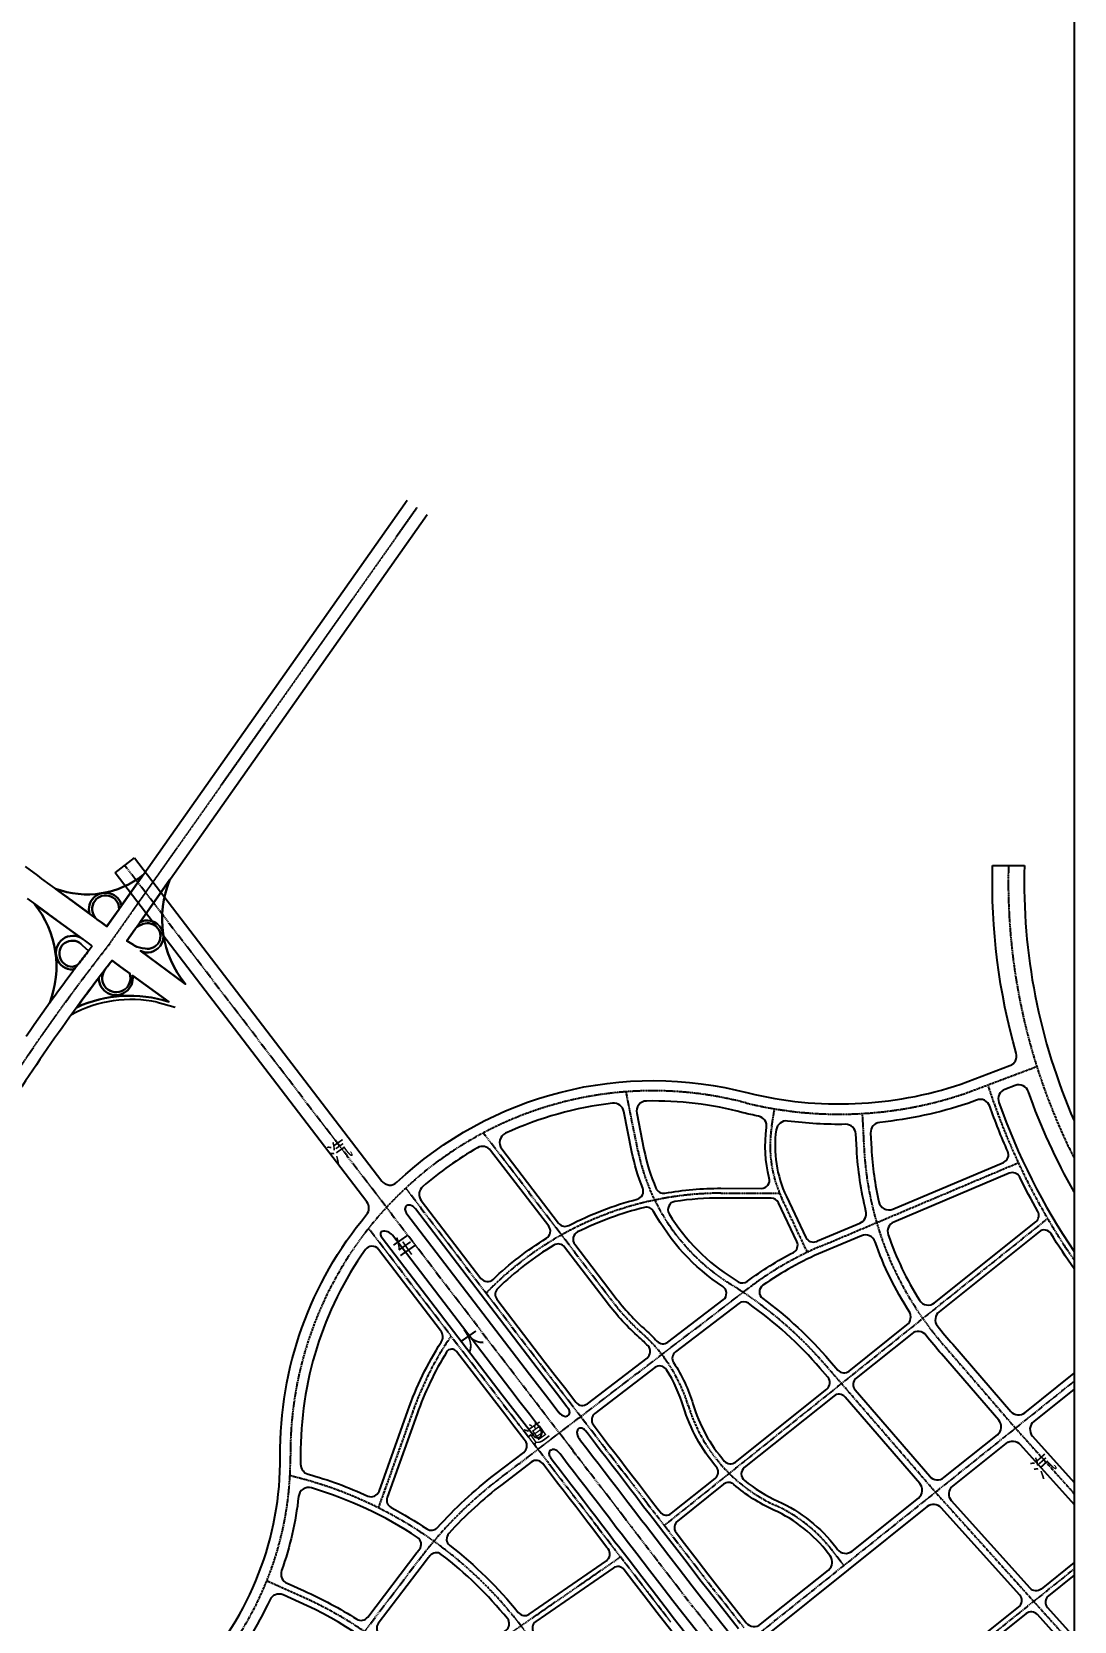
# Model space of a CAD drawing. Header units: millimetres. Extents: x 429861 to 37403537, y 4398138 to 8816131.
# Drawn here: x 446804 to 449356, y 4404598 to 4408490 of the extents above; entities that cross this region are included whole.
import ezdxf

# ---------------------------------------------------------------- set-up
doc = ezdxf.new("R2010")
doc.units = ezdxf.units.MM
doc.linetypes.add('CENTER', pattern=[2, 1.25, -0.25, 0.25, -0.25])
for name, color, linetype in [('中心线', 55, 'CENTER'), ('路名', 21, 'Continuous'), ('路网', 253, 'Continuous')]:
    doc.layers.add(name, color=color, linetype=linetype)
doc.styles.add('HZ', font='rs.shx', dxfattribs={"width": 0.8, "bigfont": 'hztxt.shx'})

msp = doc.modelspace()

# ---------------------------------------------------------------- linework, layer by layer
at = {"layer": '中心线'}
for p, q in [((449356.1, 4413303.4), (449356.1, 4399002.6)), ((446993.7, 4406256), (447747.5, 4407325.1))]:
    msp.add_line(p, q, dxfattribs=at)
at = {"layer": '中心线', "ltscale": 2}
for p, q in [((447998.3, 4405184.7), (447031.5, 4406448.4)), ((449086.8, 4405889.2), (449264.4, 4405956)), ((448287.9, 4405749.6), (448258.8, 4405894.1)), ((448615.6, 4405810.5), (448622.5, 4405852.3)), ((448836.9, 4405840.9), (448841.5, 4405754)), ((448222.8, 4405383.9), (447909.3, 4405793.6)), ((448733.6, 4405515.1), (449219, 4405720.3)), ((448050.7, 4405224.8), (447719.1, 4405658.2)), ((448491, 4405645.8), (448634.7, 4405645.4)), ((448702.7, 4405501.2), (448640.4, 4405632.7)), ((449290.9, 4405583.5), (448352.4, 4404832.4)), ((447945.9, 4405144.6), (447628.3, 4405559.7)), ((447946.2, 4404944.7), (448559.1, 4405413.6)), ((449016.3, 4404913.6), (448745.7, 4405226.4)), ((449045, 4405264), (449212.3, 4405070.4)), ((448075.8, 4405192.1), (448050.7, 4405224.8)), ((448098.1, 4405163.2), (448075.8, 4405192.1)), ((448023.5, 4405151.9), (447998.3, 4405184.7)), ((448045.8, 4405122.9), (448023.5, 4405151.9)), ((448123.5, 4405130.3), (448098.1, 4405163.2)), ((449356.1, 4405185.5), (448517.5, 4404514.4)), ((447735.8, 4405109.1), (447652.1, 4404875.5)), ((447971.2, 4405111.7), (447945.9, 4405144.6)), ((447993.6, 4405082.5), (447971.2, 4405111.7)), ((448071.3, 4405090), (448045.8, 4405122.9)), ((448150.6, 4405095.3), (448123.5, 4405130.3)), ((448019, 4405049.6), (447993.6, 4405082.5)), ((448098.3, 4405055), (448071.3, 4405090)), ((448173.5, 4405065.5), (448150.6, 4405095.3)), ((449212.3, 4405070.4), (449356.1, 4404910.1)), ((448046, 4405014.7), (448019, 4405049.6)), ((448120.9, 4405025.6), (448098.3, 4405055)), ((448193.3, 4405039.2), (448173.5, 4405065.5)), ((448202.5, 4405027.3), (448193.3, 4405039.2)), ((448068.4, 4404985.6), (448046, 4405014.7)), ((448140.8, 4404999.1), (448120.9, 4405025.6)), ((448150.3, 4404986.9), (448140.8, 4404999.1)), ((448208.1, 4405020.1), (448202.5, 4405027.3)), ((448218.5, 4405006.6), (448208.1, 4405020.1)), ((448233.7, 4404986.9), (448218.5, 4405006.6)), ((448088.4, 4404959.1), (448068.4, 4404985.6)), ((448098.2, 4404946.4), (448088.4, 4404959.1)), ((448155.9, 4404979.6), (448150.3, 4404986.9)), ((448166.3, 4404966.3), (448155.9, 4404979.6)), ((448181.4, 4404946.7), (448166.3, 4404966.3)), ((448249.5, 4404966.3), (448233.7, 4404986.9)), ((448267, 4404943.6), (448249.5, 4404966.3)), ((448103.8, 4404939.2), (448098.2, 4404946.4)), ((448114, 4404926), (448103.8, 4404939.2)), ((448129.1, 4404906.4), (448114, 4404926)), ((448197.2, 4404926.1), (448181.4, 4404946.7)), ((448214.7, 4404903.3), (448197.2, 4404926.1)), ((448279.3, 4404927.7), (448267, 4404943.6)), ((448291.9, 4404911.3), (448279.3, 4404927.7)), ((448144.9, 4404885.9), (448129.1, 4404906.4)), ((448162.4, 4404863), (448144.9, 4404885.9)), ((448227, 4404887.4), (448214.7, 4404903.3)), ((448239.3, 4404871.4), (448227, 4404887.4)), ((448311.3, 4404885.4), (448291.9, 4404911.3)), ((448325.3, 4404867), (448311.3, 4404885.4)), ((449016.3, 4404913.6), (449356.1, 4404536)), ((448174.8, 4404847), (448162.4, 4404863)), ((448186.7, 4404831.5), (448174.8, 4404847)), ((448258.6, 4404845.5), (448239.3, 4404871.4)), ((448273.3, 4404826.5), (448258.6, 4404845.5)), ((448334.4, 4404855.6), (448325.3, 4404867)), ((448361.1, 4404821.1), (448334.4, 4404855.6)), ((448206, 4404805.7), (448186.7, 4404831.5)), ((448221.2, 4404785.9), (448206, 4404805.7)), ((448282.4, 4404814.9), (448273.3, 4404826.5)), ((448308.9, 4404780.8), (448282.4, 4404814.9)), ((448392.3, 4404780.5), (448361.1, 4404821.1)), ((448230.5, 4404774.2), (448221.2, 4404785.9)), ((448256.7, 4404740.4), (448230.5, 4404774.2)), ((448340, 4404740.4), (448308.9, 4404780.8)), ((448417.5, 4404747.7), (448392.3, 4404780.5)), ((448791.9, 4404734), (448763.3, 4404771.2)), ((447475.4, 4404222.4), (448245.2, 4404755.2)), ((447618.2, 4404572.6), (447758.4, 4404756.6)), ((448287.6, 4404700.2), (448256.7, 4404740.4)), ((448365.2, 4404707.5), (448340, 4404740.4)), ((448449.1, 4404706.5), (448417.5, 4404747.7)), ((449356.1, 4404725.7), (448848.2, 4404319.3)), ((447464, 4404658.4), (447379, 4404696.2)), ((448312.8, 4404667.3), (448287.6, 4404700.2)), ((448396.8, 4404666.2), (448365.2, 4404707.5)), ((448472.1, 4404676.7), (448449.1, 4404706.5)), ((448344.6, 4404625.9), (448312.8, 4404667.3)), ((448420.1, 4404636.1), (448396.8, 4404666.2)), ((448547.6, 4404581.5), (448472.1, 4404676.7)), ((448368.2, 4404595.4), (448344.6, 4404625.9)), ((448496.3, 4404540), (448420.1, 4404636.1))]:
    msp.add_line(p, q, dxfattribs=at)
for centre, radius, start, end in [((450694.6, 4406408.2), 1500, 178.4637, 206.8305), ((448324.3, 4405009), 887.5, 75.149, 180.4839), ((448780.8, 4406800.9), 961.7, 256.2228, 288.5562), ((450694.6, 4406408.2), 1628, 197.7881, 214.6958), ((448911.5, 4405761.2), 300, 170.5284, 205.3514), ((448778.1, 4405848), 500, 191.3546, 238.283), ((449635.7, 4405796.5), 795.3, 183.0626, 222.0358), ((448492.7, 4404843.7), 802.1, 90.1214, 135.9834), ((449045.2, 4404778.2), 800, 112.9226, 127.4168), ((447989.5, 4404572), 1000, 40.8688, 58.283), ((448699.3, 4405748.4), 600, 217.4168, 228.1567), ((448492.7, 4404843.7), 802.1, 145.6887, 160.6779), ((448041.5, 4405013.9), 386, 16.9013, 48.1567), ((448071.3, 4405090), 66, 37.6833, 37.6939), ((448790, 4405241.3), 396.3, 196.9013, 245.4761), ((446636.8, 4404994.8), 800, 316.9732, 0.4839), ((448150.3, 4404986.9), 66, 37.7521, 37.7658), ((447205.8, 4403980.6), 1000, 32.8966, 76.7045), ((448553.8, 4404150.4), 1000, 127.4168, 142.6898), ((448474.2, 4404549.1), 364.6, 37.5347, 65.4761), ((448374.4, 4404714.5), 11.6, 217.474, 217.4962), ((447056.8, 4403745), 1000, 39.5062, 65.9688), ((448374.4, 4404714.5), 77.6, 217.4739, 217.4962)]:
    msp.add_arc(centre, radius, start, end, dxfattribs=at)
at = {"layer": '中心线'}
msp.add_arc((450871.3, 4403207.1), 4932.6, 141.8223, 148.0481, dxfattribs=at)
at = {"layer": '路网'}
for p, q in [((446987.4, 4406299), (447723, 4407342.4)), ((447035.9, 4406263.7), (447772, 4407307.8)), ((447110.7, 4406113.5), (447154.8, 4406101.6))]:
    msp.add_line(p, q, dxfattribs=at)
at = {"layer": '路网', "ltscale": 3, "flags": 128}
for points in [[(446987.4, 4406299.1), (446984.2, 4406301.4), (446974.2, 4406308.7), (446959.1, 4406319.8), (446940.8, 4406333.3), (446921.8, 4406347.2), (446909.6, 4406356.2), (446903.9, 4406360.4), (446898.7, 4406364.2), (446892.7, 4406368.6), (446886.5, 4406373.2), (446882.1, 4406376.4), (446879.8, 4406378.1), (446867.9, 4406386.8), (446848.9, 4406400.8), (446828.5, 4406415.8, 0.000058), (446828.5, 4406415.8), (446818, 4406423.5), (446788.2, 4406445.4)], [(446951.7, 4406250.9), (446948.9, 4406252.9), (446938.8, 4406260.3), (446923.5, 4406271.5), (446905.2, 4406284.9), (446886.3, 4406298.9), (446874.1, 4406307.8), (446868.4, 4406312), (446863.2, 4406315.8), (446857.2, 4406320.3), (446850.9, 4406324.8), (446846.5, 4406328.1, -0.000032), (446846.5, 4406328.1), (446844.3, 4406329.7), (446832.4, 4406338.5), (446813.3, 4406352.5), (446793, 4406367.5)]]:
    msp.add_lwpolyline(points, format="xyb", dxfattribs=at)
at = {"layer": '路网', "flags": 128}
for points in [[(447007.7, 4406430.2), (447055.3, 4406466.7)], [(449156.1, 4406448.4), (449234.1, 4406448.4)], [(449254, 4405050.8), (449356.1, 4404937)]]:
    msp.add_lwpolyline(points, dxfattribs=at)
for points in [[(447055.3, 4406466.7), (447660.7, 4405675.4, 0.44496), (447697.7, 4405672.4, -0.259555), (448558, 4405891.1, 0.141841), (449078.5, 4405912.8), (449198.7, 4405958, 0.390046), (449214, 4405988.2, -0.075779), (449156.1, 4406448.4)], [(449234.1, 4406448.4, 0.110425), (449356.1, 4405822.7, 0.110425)], [(446227.9, 4404738.3), (446424, 4404655.2, -0.074609), (446670.1, 4404519.9), (446993.1, 4404273.6, 0.385381), (447026.5, 4404276.4), (447203.4, 4404465.9, 0.192166), (447411.8, 4405001.3, -0.177684), (447623.4, 4405593.3, 0.350363), (447624, 4405624.5), (447007.7, 4406430.2)], [(447023.4, 4406350.1), (447076.2, 4406425, -0.26211), (446862, 4406391.2), (446944.8, 4406330.3, -1.017467), (447023.4, 4406350.1)], [(447069.5, 4406239.1), (447179.6, 4406157.9, -0.275663), (447141.6, 4406413.6), (447068, 4406308.9, -1.631779), (447069.5, 4406239.1)], [(446987.1, 4406299.2), (446987.4, 4406299), (446976.5, 4406307), (446963.9, 4406316.2, -1.597215), (447017.4, 4406341.6), (446987.1, 4406299.2)], [(446847.5, 4406111.8, 0.265554), (446810.2, 4406353.8), (446928.2, 4406268.1, 1.382579), (446904.3, 4406193.4, 0.117096), (446910.2, 4406196.7)], [(447036, 4406263.9), (447052.3, 4406253.7), (447054.4, 4406252.4, 0.116497), (447081.1, 4406244.6, 1.439578), (447071.6, 4406302.8), (447069.6, 4406301.8, 0.14765), (447055.7, 4406291.6), (447036, 4406263.9)], [(446942.8, 4406239.4), (446927.6, 4406252.2), (446927.6, 4406252.2, 1.597989), (446903.3, 4406200.3, 0.176174), (446920.3, 4406210, -0.001865), (446942.8, 4406239.4)], [(447043.3, 4406183.6), (447029.8, 4406193.6), (447020.9, 4406200.2), (447014.4, 4406205), (447005.7, 4406211.4), (447000.5, 4406215.3, 0.028661), (446982.2, 4406192.3, 1.632343), (447043.3, 4406183.6)], [(446913.6, 4406100.7, -0.004582), (446967.5, 4406173, 1.081104), (447050.3, 4406178.5), (447139.1, 4406114, 0.190675), (446913.6, 4406100.7)], [(449243.9, 4405894.3, 0.419842), (449211.5, 4405909.4), (449186.3, 4405899.9, 0.408702), (449171.5, 4405868.1, 0.063581), (449356.1, 4405502.8, 0.063581)], [(449356.1, 4405648.7, -0.043953), (449243.9, 4405894.3)], [(448225.8, 4405865.9, 0.079418), (447963.6, 4405792.5, 0.480726), (447954.2, 4405754.6), (448093.6, 4405572.4, 0.363638), (448118.7, 4405566.8, -0.055203), (448286, 4405631.1, 0.450259), (448299.5, 4405657.8, -0.045045), (448273.2, 4405746.6), (448253.2, 4405846, 0.389882), (448225.8, 4405865.9)], [(448308.8, 4405871.4, 0.468026), (448284.7, 4405841.5), (448302.6, 4405752.5, 0.051306), (448332, 4405657.7, 0.347858), (448353.8, 4405645.9, -0.042375), (448491, 4405657.8), (448590.1, 4405657.6, 0.491678), (448609.5, 4405682.6, -0.100157), (448602.7, 4405806.2, 0.397575), (448583, 4405834.3, -0.00972), (448545.6, 4405842.7, 0.069478), (448308.8, 4405871.4)], [(448846.1, 4405601.8, -0.04712), (448823.6, 4405753), (448821.6, 4405790.7, 0.403173), (448796.2, 4405814.4, -0.036078), (448654.2, 4405822.4, 0.411213), (448626.3, 4405801.1, 0.146372), (448651.2, 4405637.9), (448698.8, 4405537.4, 0.40303), (448724.8, 4405527.6, -0.001014), (448727.8, 4405528.9), (448831.5, 4405572.7, 0.368578), (448846.1, 4405601.8)], [(447743, 4405607.3, 0.161074), (447730, 4405616.2, 0.588551), (447717.6, 4405603.8, 0.094013), (447721.8, 4405595.5), (448022.1, 4405203), (448047.3, 4405170.2), (448069.6, 4405141.2), (448095, 4405108.3, -0.000046), (448095, 4405108.3), (448094.8, 4405108.6, 0.164435), (448108.1, 4405099.7, 0.564767), (448120.4, 4405111.6, 0.108737), (448116.8, 4405119.4), (448114, 4405123, 0.000046), (448114, 4405123), (448088.6, 4405155.9), (448066.3, 4405184.8), (448041.2, 4405217.5), (447743, 4405607.3)], [(448555.9, 4405430, -0.04081), (448668.3, 4405500.8, 0.40303), (448677.1, 4405527.1), (448632.1, 4405622.1, 0.289145), (448614.1, 4405633.5), (448491, 4405633.8, 0.035797), (448378.3, 4405625.5, 0.537801), (448364.2, 4405595.3, 0.117798), (448523.1, 4405435.5, -0.002939), (448533.2, 4405429.1, 0.311876), (448555.9, 4405430)], [(448495.6, 4405417.4, -0.123138), (448326.2, 4405601.1, 0.340311), (448303.8, 4405610.9, 0.055348), (448140.1, 4405550.8, 0.47117), (448133.2, 4405520.7), (448232.3, 4405391.2, 0.046896), (448307, 4405310.4, -0.024117), (448334.4, 4405283.4, 0.387805), (448361.2, 4405281.1), (448496.8, 4405384.8, 0.516792), (448495.6, 4405417.4)], [(447661.1, 4405552, 0.375592), (447657.2, 4405546.7, 0.14142), (447661.3, 4405536.4), (447955.4, 4405151.9), (447980.7, 4405119), (448003.1, 4405089.9), (448028.5, 4405057, -0.000046), (448028.5, 4405057), (448031.1, 4405053.6, 0.105324), (448037.5, 4405048.2, 0.567211), (448052.2, 4405057, 0.166048), (448047, 4405072.3), (448022.1, 4405104.5), (447999.7, 4405133.6), (447974.5, 4405166.5), (447686.5, 4405542.9, 0.29365), (447661.1, 4405552)], [(448946.5, 4405323.2, 0.384383), (448951.9, 4405356.3, -0.058607), (448868.4, 4405526.9, 0.432559), (448835.1, 4405541.7), (448739.5, 4405501.2, 0.053252), (448593.7, 4405420.4, 0.511624), (448593.3, 4405387.9, -0.055157), (448757, 4405236.2), (448777.5, 4405212.6, 0.403017), (448805.1, 4405210.1), (448946.5, 4405323.2)], [(449356.1, 4405460.6, -0.015649), (449299.4, 4405546.2, 0.450254), (449269.9, 4405551.3), (449025.2, 4405355.5, 0.409504), (449021.1, 4405320.7, 0.018776), (449058.5, 4405275.9), (449200.8, 4405111.2, 0.403227), (449235.3, 4405108.1), (449356.1, 4405204.7)], [(448558.2, 4405376.3, 0.328201), (448534.5, 4405375.9), (448379.9, 4405257.6, 0.391932), (448375.2, 4405230.8, -0.070465), (448422.3, 4405129.6, 0.104849), (448499.3, 4404990, 0.403146), (448527, 4404987.5), (448750.4, 4405166.3, 0.4255), (448753, 4405195), (448734.4, 4405216.6, 0.060586), (448558.2, 4405376.3)], [(448548.2, 4404942.7, 0.063231), (448630.5, 4404891.7, -0.122525), (448772.8, 4404778.5), (448776.6, 4404773.6, 0.420028), (448812.1, 4404769.3), (448974.5, 4404899.3, 0.4255), (448977.8, 4404935.2), (448794.9, 4405146.6, 0.403017), (448767.3, 4405149.1), (448548.3, 4404973.8, 0.478765), (448548.2, 4404942.7)], [(449356.1, 4405166.3), (449257, 4405087, 0.430753), (449254, 4405050.8)], [(448153.2, 4405069.4, 0.566797), (448138.4, 4405060.6, 0.16575), (448143.6, 4405045.3), (448144.8, 4405043.7), (448164.7, 4405017.3), (448174, 4405005.2, -0.00006), (448174.1, 4405005.2), (448179.6, 4404998), (448190, 4404984.6), (448205.1, 4404965), (448221, 4404944.4), (448238.4, 4404921.6), (448250.8, 4404905.7), (448263.2, 4404889.5), (448282.6, 4404863.6), (448296.9, 4404844.9), (448306.1, 4404833.4), (448332.6, 4404799.1), (448363.8, 4404758.6), (448389, 4404725.7), (448420.6, 4404684.5), (448443.8, 4404654.6), (448515.4, 4404564.1, 0.132549)], [(448534.3, 4404578.9), (448462.7, 4404669.4), (448439.6, 4404699.1), (448408, 4404740.4, -0.000097), (448408, 4404740.4), (448382.8, 4404773.2), (448351.6, 4404813.8), (448325, 4404848.2), (448315.9, 4404859.7), (448301.7, 4404878.1), (448282.4, 4404904), (448269.8, 4404920.4), (448257.5, 4404936.2), (448240, 4404959), (448224.2, 4404979.6), (448209, 4404999.3), (448198.6, 4405012.7), (448193, 4405019.9, 0.00006), (448193, 4405019.9), (448183.8, 4405031.9), (448163.9, 4405058.3), (448159.5, 4405063.9, 0.105887), (448153.2, 4405069.4)], [(449058.8, 4404928.4), (449189.8, 4405033.2, -0.397866), (449224, 4405030.4), (449356.1, 4404883.1)], [(448465.1, 4404531), (448396.5, 4404617.6), (448373.1, 4404647.9), (448341.4, 4404689.2, -0.000097), (448341.3, 4404689.2), (448316.2, 4404722.1), (448285.1, 4404762.4), (448258.8, 4404796.4), (448249.6, 4404808), (448234.7, 4404827.4), (448215.4, 4404853.3), (448203.3, 4404869), (448190.9, 4404885), (448173.4, 4404907.8), (448157.6, 4404928.4), (448142.5, 4404948), (448132.2, 4404961.3), (448126.6, 4404968.5), (448117, 4404980.9), (448097.1, 4405007.4), (448095.9, 4405009, 0.164694), (448082.5, 4405017.8, 0.565157), (448070.2, 4405006, 0.108184), (448073.8, 4404998.2), (448078, 4404992.9), (448097.9, 4404966.4), (448107.6, 4404953.8, -0.00006), (448107.6, 4404953.8), (448113.3, 4404946.5), (448123.5, 4404933.3), (448138.6, 4404913.7), (448154.4, 4404893.2), (448171.9, 4404870.3), (448184.3, 4404854.3), (448196.3, 4404838.8), (448215.6, 4404812.9), (448230.7, 4404793.2), (448239.9, 4404781.6), (448266.2, 4404747.8), (448297.1, 4404707.5), (448322.3, 4404674.6, 0.000097), (448322.3, 4404674.6), (448354.1, 4404633.2), (448377.6, 4404602.8), (448447.9, 4404514.1, 0.104958)], [(448753.8, 4404763.9, 0.122525), (448620.6, 4404869.9, -0.071409), (448522.9, 4404932.5, 0.361659), (448497.3, 4404933), (448384.4, 4404842.7, 0.408565), (448381.1, 4404814.9), (448401.8, 4404787.9), (448427.1, 4404755), (448458.6, 4404713.8), (448481.6, 4404684.1), (448552.9, 4404594.1, 0.415629), (448588.1, 4404590.1), (448754.3, 4404723.1, 0.408423), (448758.5, 4404757.8), (448753.8, 4404763.9)], [(449356.1, 4404741.1), (449275.3, 4404676.4, -0.397421), (449247.9, 4404678.6), (449055.8, 4404892.1, -0.431208), (449058.8, 4404928.4)], [(448859.2, 4404343.4), (449220.5, 4404632.6, 0.431208), (449222.9, 4404661.6), (449030.4, 4404875.5, 0.397421), (448996.2, 4404878.3), (448609, 4404568.4, 0.436911)], [(449356.1, 4404710.3), (449293.1, 4404660, 0.431208), (449290.8, 4404631), (449356.1, 4404558.4)], [(447272.1, 4404468.4, 0.387069), (447273.3, 4404441.5), (447465, 4404249.8, 0.362454), (447490.5, 4404247.4), (447740.7, 4404420.6, 0.472322), (447743.3, 4404451.4, 0.088159), (447457.9, 4404644.7), (447419, 4404662, 0.410641), (447386.2, 4404649.6, -0.06517), (447272.1, 4404468.4)], [(449238.4, 4404616.2), (448886.4, 4404334.5, 0.476013), (448886.2, 4404303.4), (449034.2, 4404181.4, 0.274607), (449059.5, 4404177.5), (449356.1, 4404296.8)], [(449356.1, 4404513.5), (449265.8, 4404613.9, 0.397421), (449238.4, 4404616.2)]]:
    msp.add_lwpolyline(points, format="xyb", dxfattribs=at)
for points in [[(447023.4, 4406350.1, 1.017467), (446944.8, 4406330.3), (446862, 4406391.2, 0.26211), (447076.2, 4406425), (447023.4, 4406350.1), (447076.2, 4406425, -0.26211), (446862, 4406391.2), (446944.8, 4406330.3, -1.017467)], [(447069.5, 4406239.1, 1.631779), (447068, 4406308.9), (447141.6, 4406413.6, 0.275663), (447179.6, 4406157.9), (447069.5, 4406239.1), (447179.6, 4406157.9, -0.275663), (447141.6, 4406413.6), (447068, 4406308.9, -1.631779)], [(446987.1, 4406299.2), (447017.4, 4406341.6, 1.597215), (446963.9, 4406316.2), (446976.5, 4406307), (446987.4, 4406299), (446987.1, 4406299.2), (446987.4, 4406299), (446976.5, 4406307), (446963.9, 4406316.2, -1.597215), (447017.4, 4406341.6)], [(446910.2, 4406196.7, -0.117096), (446904.3, 4406193.4, -1.382579), (446928.2, 4406268.1), (446810.2, 4406353.8, -0.265554), (446847.5, 4406111.8, 0.265554), (446810.2, 4406353.8), (446928.2, 4406268.1, 1.382579), (446904.3, 4406193.4, 0.117096)], [(447036, 4406263.9), (447055.7, 4406291.6, -0.14765), (447069.6, 4406301.8), (447071.6, 4406302.8, -1.439578), (447081.1, 4406244.6, -0.116497), (447054.4, 4406252.4), (447052.3, 4406253.7), (447036, 4406263.9), (447052.3, 4406253.7), (447054.4, 4406252.4, 0.116497), (447081.1, 4406244.6, 1.439578), (447071.6, 4406302.8), (447069.6, 4406301.8, 0.14765), (447055.7, 4406291.6)], [(446942.8, 4406239.4, 0.001865), (446920.3, 4406210, -0.176174), (446903.3, 4406200.3, -1.597989), (446927.6, 4406252.2), (446927.6, 4406252.2), (446942.8, 4406239.4), (446927.6, 4406252.2), (446927.6, 4406252.2, 1.597989), (446903.3, 4406200.3, 0.176174), (446920.3, 4406210, -0.001865)], [(447043.3, 4406183.6, -1.630044), (446982.2, 4406192.3, -0.028661), (447000.5, 4406215.3), (447010.9, 4406207.6), (447016.7, 4406203.3), (447020.9, 4406200.2), (447032.4, 4406191.7), (447043.3, 4406183.6), (447032.4, 4406191.7), (447020.9, 4406200.2), (447016.7, 4406203.3), (447010.9, 4406207.6), (447000.5, 4406215.3, 0.028661), (446982.2, 4406192.3, 1.630044)], [(446913.6, 4406100.7, -0.190675), (447139.1, 4406114), (447050.3, 4406178.5, -1.081104), (446967.5, 4406173, 0.004582), (446913.6, 4406100.7, -0.004582), (446967.5, 4406173, 1.081104), (447050.3, 4406178.5), (447139.1, 4406114, 0.190675)], [(449182.9, 4405721.3, 0.418431), (449193.4, 4405747.8, -0.018215), (449149.3, 4405858.8, 0.4195), (449117, 4405873.9), (449095.2, 4405865.7, -0.055978), (448879.9, 4405819.2, 0.400458), (448857.5, 4405793), (448859.5, 4405755, 0.042542), (448877.7, 4405624.2, 0.466924), (448911.9, 4405606.7)], [(447927.1, 4405750.5, 0.376099), (447894.8, 4405757, 0.047684), (447760.9, 4405662.1, 0.397114), (447757.4, 4405628), (447903.3, 4405437.2, 0.445334), (447933, 4405434.8, -0.050869), (448063.9, 4405535.7, 0.443286), (448069.2, 4405564.8)], [(449196.9, 4405694.7), (448914.4, 4405575.2, 0.394044), (448900.5, 4405544.1, 0.05743), (448977.2, 4405383.5, 0.448229), (449014, 4405377.3), (449262, 4405575.7, 0.367975), (449266.9, 4405601.2, -0.014466), (449222.6, 4405685.1, 0.397738)], [(447653.8, 4404915.7), (447724.5, 4405113.1, -0.05744), (447805.9, 4405280.8, 0.314779), (447804.7, 4405309.4), (447652.6, 4405508.2, 0.505533), (447620.4, 4405507.6, 0.157467), (447461.8, 4405001.7, -0.00588), (447461.7, 4404982.3, 0.34039), (447480, 4404957.9, -0.038522), (447626.6, 4404904.2, 0.4389)], [(448310.1, 4405242, 0.446064), (448312.5, 4405271.7, 0.019987), (448291, 4405292.5, -0.046896), (448213.2, 4405376.6), (448108.3, 4405513.7, 0.383375), (448082, 4405518.7, 0.055122), (447944.5, 4405412.6, 0.38125), (447942.5, 4405386.1), (448060.2, 4405232.1), (448085.3, 4405199.4), (448107.6, 4405170.5), (448133, 4405137.7, -0.000046), (448133, 4405137.7), (448136, 4405133.8, 0.412852), (448163.9, 4405130.2)], [(448993.4, 4405297.6, 0.418453), (448958.1, 4405301.7), (448822, 4405192.9, 0.4255), (448819.4, 4405164.2), (449002.5, 4404952.5, 0.403017), (449037, 4404949.4), (449168.1, 4405054.3, 0.425286), (449171.4, 4405090.1), (449031.5, 4405252.1, -0.018243)], [(447673.9, 4404900.7, 0.372127), (447683.3, 4404876.3, -0.025214), (447771, 4404823.7, 0.374096), (447797.1, 4404826.9, -0.047096), (447937, 4404956.6), (448008.3, 4405011.1, 0.415577), (448011.9, 4405039.2), (448009.5, 4405042.3), (447984.1, 4405075.2), (447961.6, 4405104.3), (447936.4, 4405137.3), (447843.9, 4405258.1, 0.526439), (447819.2, 4405256.8, 0.053317), (447747.1, 4405105.1)], [(448370.2, 4404862), (448477, 4404947.4, 0.423695), (448479.7, 4404976.1, -0.103416), (448399.4, 4405122.6, 0.066975), (448357.9, 4405213.3, 0.440995), (448328.8, 4405218.6), (448182.4, 4405106.5, 0.415132), (448178.7, 4405078.4), (448183, 4405072.8), (448202.8, 4405046.5), (448212, 4405034.6, -0.00006), (448212, 4405034.6), (448217.6, 4405027.4), (448228, 4405014), (448243.2, 4404994.2), (448259.1, 4404973.6), (448276.5, 4404950.9), (448288.8, 4404935), (448301.5, 4404918.5), (448320.8, 4404892.6), (448334.8, 4404874.4), (448342.1, 4404865.2, 0.415829)], [(448026.7, 4404987.4), (447955.3, 4404932.8, 0.045182), (447824.5, 4404812.5, 0.43739), (447827, 4404783.3, -0.05804), (447994.9, 4404619, 0.392463), (448021.8, 4404615.1), (448210.5, 4404745.8, 0.433088), (448214.8, 4404774.6), (448211.8, 4404778.5), (448196.5, 4404798.4), (448177.2, 4404824.3), (448165.3, 4404839.7), (448152.9, 4404855.7), (448135.4, 4404878.6), (448119.5, 4404899.1), (448104.5, 4404918.6), (448094.3, 4404931.8), (448088.7, 4404939.1), (448078.8, 4404951.8), (448058.9, 4404978.3), (448054.7, 4404983.7, 0.413296)], [(447752.8, 4404773.9, 0.43739), (447748.1, 4404802.9, 0.073042), (447488.7, 4404924.1, 0.467913), (447456.7, 4404902.9, -0.056534), (447415.3, 4404721.6, 0.390396), (447428.7, 4404690.5), (447470.1, 4404672.1, -0.03617), (447599.4, 4404602.8, 0.388914), (447626, 4404607.6), (447746.5, 4404765.7, -0.002569)], [(447778.4, 4404757.9, 0.003334), (447770.3, 4404747.5), (447652.1, 4404592.4, 0.419908), (447656.2, 4404564.1, -0.038182), (447773.8, 4404463.4, 0.362152), (447799.3, 4404461.1), (447964.1, 4404575.2, 0.437924), (447968.2, 4404604.3, 0.057444), (447806.3, 4404761.4, 0.411606)], [(448227.1, 4404728), (448037.8, 4404597, 0.418004), (448032.9, 4404569, -0.011042), (448058, 4404531.9), (448182.5, 4404339.4, 0.414214), (448210.2, 4404333.5), (448418.6, 4404468.3, 0.442599), (448424.6, 4404504.8), (448358.7, 4404588), (448335, 4404618.6), (448303.3, 4404660, -0.000097), (448303.3, 4404660), (448278.1, 4404692.9), (448254.3, 4404723.8, 0.399587)]]:
    msp.add_lwpolyline(points, format="xyb", close=True, dxfattribs=at)
at = {"layer": '路网'}
for centre, radius, start, end in [((450871.3, 4403207.1), 4962.6, 142.1689, 145.3374), ((450882.5, 4403199.7), 4916.1, 142.1597, 148.0439), ((447047.3, 4405812.8), 307.3, 78.0913, 118.514)]:
    msp.add_arc(centre, radius, start, end, dxfattribs=at)

# ---------------------------------------------------------------- texts
at = {"layer": '路名', "style": 'HZ'}
for s, rotation, p in [('汽', 34.9326, (447551.7, 4405711.7)), ('车', 34.9326, (447711.4, 4405479.9)), ('大', 34.9326, (447872.8, 4405252)), ('道', 34.9326, (448034.3, 4405021.4)), ('汽', 41.9595, (449279.3, 4404940.9))]:
    msp.add_text(s, height=50, rotation=rotation, dxfattribs=at).set_placement(p)

doc.saveas('drawing.dxf')
